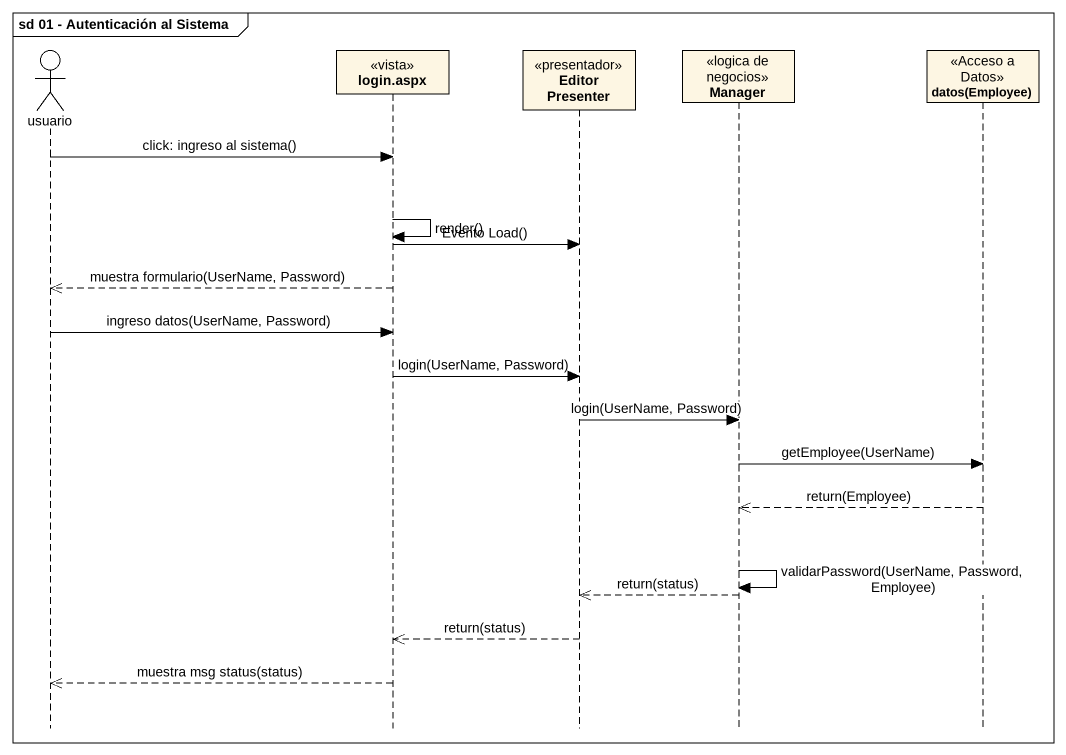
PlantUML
@startuml
mainframe sd 01 - Autenticación al Sistema
hide footbox
actor usuario
participant "login.aspx" as login_aspx <<vista>>
participant "Editor Presenter" as Editor_Presenter <<presentador>>
participant Manager <<logica de negocios>>
participant "datos(Employee)" as datos_Employee <<Acceso a Datos>>

usuario -> login_aspx : click: ingreso al sistema()
login_aspx -> login_aspx : render()
login_aspx -> Editor_Presenter : Evento Load()
login_aspx -->> usuario : muestra formulario(UserName, Password)
usuario -> login_aspx : ingreso datos(UserName, Password)
login_aspx -> Editor_Presenter : login(UserName, Password)
Editor_Presenter -> Manager : login(UserName, Password)
Manager -> datos_Employee : getEmployee(UserName)
datos_Employee -->> Manager : return(Employee)
Manager -> Manager : validarPassword(UserName, Password, Employee)
Manager -->> Editor_Presenter : return(status)
Editor_Presenter -->> login_aspx : return(status)
login_aspx -->> usuario : muestra msg status(status)
@enduml
